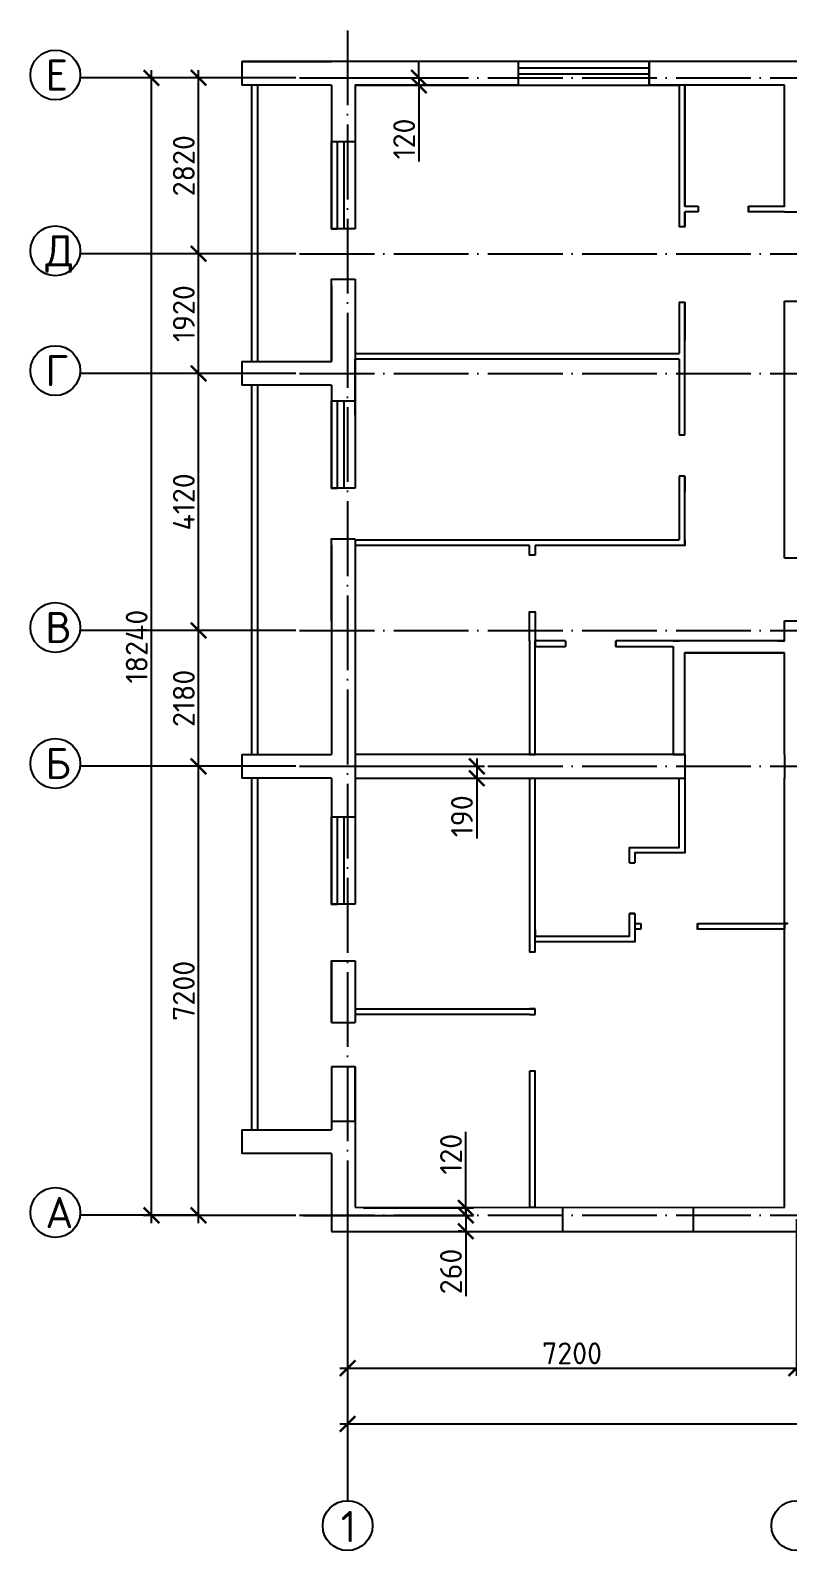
# Paper-space layout 'Лист2' of a CAD drawing. Header units: millimetres. Extents: x 96 to 513, y 81 to 867.
# Drawn here: x 112.5 to 233.9, y 80.8 to 324.6 of the extents above; entities that cross this region are included whole.
import ezdxf

# ---------------------------------------------------------------- set-up
doc = ezdxf.new("R2010")
doc.units = ezdxf.units.MM
doc.header["$LTSCALE"] = 0.5
doc.linetypes.add('ACAD_ISO04W100', pattern=[30, 24, -3, 0, -3])
doc.layers.add('оси', color=7, linetype='ACAD_ISO04W100')
doc.layers.add('размеры', color=7, linetype='Continuous')
doc.layers.add('построения', color=6, linetype='Continuous', lineweight=25)
doc.layers.add('ТОНКИЕе', color=7, linetype='Continuous', lineweight=25)
doc.styles.add('Наклонный', font='isocpeur.ttf', dxfattribs={"height": 3.5})
doc.dimstyles.new('СТРОИТЕЛЬНЫЙ', dxfattribs={"dimtxt": 3.5, "dimasz": 2.5, "dimexe": 1.25, "dimexo": 0.625, "dimtad": 1, "dimdec": 0, "dimlfac": 100, "dimdsep": 46, "dimtxsty": 'Наклонный', "dimblk1": 'ARCHTICK', "dimblk2": 'ARCHTICK', "dimsah": 1, "dimcen": 0, "dimdle": 1.25, "dimadec": 0, "dimazin": 0, "dimtfac": 0.75, "dimtdec": 0, "dimtmove": 0, "dimatfit": 3, "dimldrblk": 'ARCHTICK', "dimfxl": 1, "dimtolj": 1, "dimtzin": 0, "dimarcsym": 0})

# ---------------------------------------------------------------- blocks, each defined once
blk = doc.blocks.new('_ArchTick')
at = {"color": 0, "linetype": 'ByBlock', "const_width": 0.15}
blk.add_lwpolyline([(-0.5, -0.5), (0.5, 0.5)], dxfattribs=at)
blk = doc.blocks.new('*D689')
at = {"layer": 'Defpoints', "color": 0, "transparency": 16777216}
for p in [(163.35, 135.86), (235.35, 134.56), (235.35, 110.05)]:
    blk.add_point(p, dxfattribs=at)
at = {"layer": 'размеры', "color": 0, "lineweight": -2, "transparency": 16777216}
for p, q in [((163.35, 135.24), (163.35, 108.8)), ((235.35, 133.94), (235.35, 108.8)), ((162.1, 110.05), (236.6, 110.05))]:
    blk.add_line(p, q, dxfattribs=at)
at = {"layer": 'размеры', "color": 0, "lineweight": -2, "transparency": 16777216, "xscale": 2.5, "yscale": 2.5, "zscale": 2.5, "rotation": 180}
blk.add_blockref('_ArchTick', (163.35, 110.05), dxfattribs=at)
at = {"layer": 'размеры', "color": 0, "lineweight": -2, "transparency": 16777216, "xscale": 2.5, "yscale": 2.5, "zscale": 2.5}
blk.add_blockref('_ArchTick', (235.35, 110.05), dxfattribs=at)
at = {"layer": 'размеры', "color": 0, "transparency": 16777216, "insert": (199.35, 112.43), "char_height": 3.5, "attachment_point": 5, "style": 'Наклонный'}
blk.add_mtext('\\A1;7200', dxfattribs=at)
blk = doc.blocks.new('*D693')
at = {"layer": 'Defpoints', "color": 0, "transparency": 16777216}
for p in [(139.44, 206.56), (155.65, 206.56), (155.65, 134.56)]:
    blk.add_point(p, dxfattribs=at)
at = {"layer": 'размеры', "color": 0, "lineweight": -2, "transparency": 16777216}
for p, q in [((139.44, 133.31), (139.44, 207.81)), ((155.03, 206.56), (138.19, 206.56)), ((155.03, 134.56), (138.19, 134.56))]:
    blk.add_line(p, q, dxfattribs=at)
at = {"layer": 'размеры', "color": 0, "lineweight": -2, "transparency": 16777216, "xscale": 2.5, "yscale": 2.5, "zscale": 2.5}
for p, rotation in [((139.44, 206.56), 90), ((139.44, 134.56), 270)]:
    blk.add_blockref('_ArchTick', p, dxfattribs=dict(at, rotation=rotation))
at = {"layer": 'размеры', "color": 0, "transparency": 16777216, "insert": (137.07, 170.56), "char_height": 3.5, "attachment_point": 5, "rotation": 90, "style": 'Наклонный'}
blk.add_mtext('\\A1;7200', dxfattribs=at)
blk = doc.blocks.new('*D694')
at = {"layer": 'Defpoints', "color": 0, "transparency": 16777216}
for p in [(139.44, 228.36), (155.65, 228.36), (155.65, 206.56)]:
    blk.add_point(p, dxfattribs=at)
at = {"layer": 'размеры', "color": 0, "lineweight": -2, "transparency": 16777216}
for p, q in [((139.44, 205.31), (139.44, 229.61)), ((155.03, 228.36), (138.19, 228.36)), ((155.03, 206.56), (138.19, 206.56))]:
    blk.add_line(p, q, dxfattribs=at)
at = {"layer": 'размеры', "color": 0, "lineweight": -2, "transparency": 16777216, "xscale": 2.5, "yscale": 2.5, "zscale": 2.5}
for p, rotation in [((139.44, 228.36), 90), ((139.44, 206.56), 270)]:
    blk.add_blockref('_ArchTick', p, dxfattribs=dict(at, rotation=rotation))
at = {"layer": 'размеры', "color": 0, "transparency": 16777216, "insert": (137.07, 217.46), "char_height": 3.5, "attachment_point": 5, "rotation": 90, "style": 'Наклонный'}
blk.add_mtext('\\A1;2180', dxfattribs=at)
blk = doc.blocks.new('*D677')
at = {"layer": 'Defpoints', "color": 0, "transparency": 16777216}
for p in [(139.44, 269.56), (155.65, 269.56), (155.65, 228.36)]:
    blk.add_point(p, dxfattribs=at)
at = {"layer": 'размеры', "color": 0, "lineweight": -2, "transparency": 16777216}
for p, q in [((139.44, 227.11), (139.44, 270.81)), ((155.03, 269.56), (138.19, 269.56)), ((155.03, 228.36), (138.19, 228.36))]:
    blk.add_line(p, q, dxfattribs=at)
at = {"layer": 'размеры', "color": 0, "lineweight": -2, "transparency": 16777216, "xscale": 2.5, "yscale": 2.5, "zscale": 2.5}
for p, rotation in [((139.44, 269.56), 90), ((139.44, 228.36), 270)]:
    blk.add_blockref('_ArchTick', p, dxfattribs=dict(at, rotation=rotation))
at = {"layer": 'размеры', "color": 0, "transparency": 16777216, "insert": (137.07, 248.96), "char_height": 3.5, "attachment_point": 5, "rotation": 90, "style": 'Наклонный'}
blk.add_mtext('\\A1;4120', dxfattribs=at)
blk = doc.blocks.new('*D678')
at = {"layer": 'Defpoints', "color": 0, "transparency": 16777216}
for p in [(139.44, 288.76), (155.65, 288.76), (155.65, 269.56)]:
    blk.add_point(p, dxfattribs=at)
at = {"layer": 'размеры', "color": 0, "lineweight": -2, "transparency": 16777216}
for p, q in [((155.03, 288.76), (138.19, 288.76)), ((139.44, 268.31), (139.44, 290.01)), ((155.03, 269.56), (138.19, 269.56))]:
    blk.add_line(p, q, dxfattribs=at)
at = {"layer": 'размеры', "color": 0, "lineweight": -2, "transparency": 16777216, "xscale": 2.5, "yscale": 2.5, "zscale": 2.5}
for p, rotation in [((139.44, 288.76), 90), ((139.44, 269.56), 270)]:
    blk.add_blockref('_ArchTick', p, dxfattribs=dict(at, rotation=rotation))
at = {"layer": 'размеры', "color": 0, "transparency": 16777216, "insert": (137.07, 279.16), "char_height": 3.5, "attachment_point": 5, "rotation": 90, "style": 'Наклонный'}
blk.add_mtext('\\A1;1920', dxfattribs=at)
blk = doc.blocks.new('*D679')
at = {"layer": 'Defpoints', "color": 0, "transparency": 16777216}
for p in [(139.44, 316.96), (155.65, 316.96), (155.65, 288.76)]:
    blk.add_point(p, dxfattribs=at)
at = {"layer": 'размеры', "color": 0, "lineweight": -2, "transparency": 16777216}
for p, q in [((155.03, 316.96), (138.19, 316.96)), ((139.44, 287.51), (139.44, 318.21)), ((155.03, 288.76), (138.19, 288.76))]:
    blk.add_line(p, q, dxfattribs=at)
at = {"layer": 'размеры', "color": 0, "lineweight": -2, "transparency": 16777216, "xscale": 2.5, "yscale": 2.5, "zscale": 2.5}
for p, rotation in [((139.44, 316.96), 90), ((139.44, 288.76), 270)]:
    blk.add_blockref('_ArchTick', p, dxfattribs=dict(at, rotation=rotation))
at = {"layer": 'размеры', "color": 0, "transparency": 16777216, "insert": (137.07, 302.86), "char_height": 3.5, "attachment_point": 5, "rotation": 90, "style": 'Наклонный'}
blk.add_mtext('\\A1;2820', dxfattribs=at)
blk = doc.blocks.new('*D680')
at = {"layer": 'Defpoints', "color": 0, "transparency": 16777216}
for p in [(155.65, 316.96), (164.55, 315.76), (174.79, 315.76)]:
    blk.add_point(p, dxfattribs=at)
at = {"layer": 'размеры', "color": 0, "lineweight": -2, "transparency": 16777216}
for p, q in [((174.79, 316.96), (174.79, 319.46)), ((156.28, 316.96), (176.04, 316.96)), ((174.79, 316.96), (174.79, 315.76)), ((165.17, 315.76), (176.04, 315.76)), ((174.79, 315.76), (174.79, 303.56))]:
    blk.add_line(p, q, dxfattribs=at)
at = {"layer": 'размеры', "color": 0, "lineweight": -2, "transparency": 16777216, "xscale": 2.5, "yscale": 2.5, "zscale": 2.5}
for p, rotation in [((174.79, 316.96), 270), ((174.79, 315.76), 90)]:
    blk.add_blockref('_ArchTick', p, dxfattribs=dict(at, rotation=rotation))
at = {"layer": 'размеры', "color": 0, "transparency": 16777216, "insert": (172.42, 307.16), "char_height": 3.5, "attachment_point": 5, "rotation": 90, "style": 'Наклонный'}
blk.add_mtext('\\A1;120', dxfattribs=at)
blk = doc.blocks.new('*D685')
at = {"layer": 'Defpoints', "color": 0, "transparency": 16777216}
for p in [(155.65, 134.56), (165.27, 135.76), (182.31, 135.76)]:
    blk.add_point(p, dxfattribs=at)
at = {"layer": 'размеры', "color": 0, "lineweight": -2, "transparency": 16777216}
for p, q in [((182.31, 135.76), (182.31, 147.96)), ((156.28, 134.56), (183.56, 134.56)), ((165.89, 135.76), (183.56, 135.76)), ((182.31, 134.56), (182.31, 135.76)), ((182.31, 134.56), (182.31, 132.06))]:
    blk.add_line(p, q, dxfattribs=at)
at = {"layer": 'размеры', "color": 0, "lineweight": -2, "transparency": 16777216, "xscale": 2.5, "yscale": 2.5, "zscale": 2.5}
for p, rotation in [((182.31, 135.76), 270), ((182.31, 134.56), 90)]:
    blk.add_blockref('_ArchTick', p, dxfattribs=dict(at, rotation=rotation))
at = {"layer": 'размеры', "color": 0, "transparency": 16777216, "insert": (179.93, 144.36), "char_height": 3.5, "attachment_point": 5, "rotation": 90, "style": 'Наклонный'}
blk.add_mtext('\\A1;120', dxfattribs=at)
blk = doc.blocks.new('*D673')
at = {"layer": 'Defpoints', "color": 0, "transparency": 16777216}
for p in [(182.31, 134.56), (182.31, 132.01), (182.31, 132.01)]:
    blk.add_point(p, dxfattribs=at)
at = {"layer": 'размеры', "color": 0, "lineweight": -2, "transparency": 16777216}
for p, q in [((181.68, 134.56), (181.06, 134.56)), ((182.31, 135.81), (182.31, 132.01)), ((181.68, 132.01), (181.06, 132.01)), ((182.31, 132.01), (182.31, 121.61))]:
    blk.add_line(p, q, dxfattribs=at)
at = {"layer": 'размеры', "color": 0, "lineweight": -2, "transparency": 16777216, "xscale": 2.5, "yscale": 2.5, "zscale": 2.5}
for p, rotation in [((182.31, 134.56), 90), ((182.31, 132.01), 270)]:
    blk.add_blockref('_ArchTick', p, dxfattribs=dict(at, rotation=rotation))
at = {"layer": 'размеры', "color": 0, "transparency": 16777216, "insert": (179.93, 125.56), "char_height": 3.5, "attachment_point": 5, "rotation": 90, "style": 'Наклонный'}
blk.add_mtext('\\A1;260', dxfattribs=at)
blk = doc.blocks.new('*D686')
at = {"layer": 'Defpoints', "color": 0, "transparency": 16777216}
for p in [(155.65, 206.56), (164.55, 204.66), (184.07, 204.66)]:
    blk.add_point(p, dxfattribs=at)
at = {"layer": 'размеры', "color": 0, "lineweight": -2, "transparency": 16777216}
for p, q in [((184.07, 207.81), (184.07, 204.66)), ((156.28, 206.56), (185.32, 206.56)), ((165.17, 204.66), (185.32, 204.66)), ((184.07, 204.66), (184.07, 194.96))]:
    blk.add_line(p, q, dxfattribs=at)
at = {"layer": 'размеры', "color": 0, "lineweight": -2, "transparency": 16777216, "xscale": 2.5, "yscale": 2.5, "zscale": 2.5}
for p, rotation in [((184.07, 206.56), 90), ((184.07, 204.66), 270)]:
    blk.add_blockref('_ArchTick', p, dxfattribs=dict(at, rotation=rotation))
at = {"layer": 'размеры', "color": 0, "transparency": 16777216, "insert": (181.69, 198.56), "char_height": 3.5, "attachment_point": 5, "rotation": 90, "style": 'Наклонный'}
blk.add_mtext('\\A1;190', dxfattribs=at)
blk = doc.blocks.new('*D688')
at = {"layer": 'Defpoints', "color": 0, "transparency": 16777216}
for p in [(163.35, 110.05), (431.65, 110.08), (431.65, 101.12)]:
    blk.add_point(p, dxfattribs=at)
at = {"layer": 'размеры', "color": 0, "lineweight": -2, "transparency": 16777216}
for p, q in [((163.35, 109.43), (163.35, 99.87)), ((431.65, 109.45), (431.65, 99.87)), ((162.1, 101.12), (432.9, 101.12))]:
    blk.add_line(p, q, dxfattribs=at)
at = {"layer": 'размеры', "color": 0, "lineweight": -2, "transparency": 16777216, "xscale": 2.5, "yscale": 2.5, "zscale": 2.5, "rotation": 180}
blk.add_blockref('_ArchTick', (163.35, 101.12), dxfattribs=at)
at = {"layer": 'размеры', "color": 0, "lineweight": -2, "transparency": 16777216, "xscale": 2.5, "yscale": 2.5, "zscale": 2.5}
blk.add_blockref('_ArchTick', (431.65, 101.12), dxfattribs=at)
at = {"layer": 'размеры', "color": 0, "transparency": 16777216, "insert": (297.5, 103.49), "char_height": 3.5, "attachment_point": 5, "style": 'Наклонный'}
blk.add_mtext('\\A1;26830', dxfattribs=at)
blk = doc.blocks.new('*D675')
at = {"layer": 'Defpoints', "color": 0, "transparency": 16777216}
for p in [(131.88, 316.96), (139.44, 316.96), (139.44, 134.56)]:
    blk.add_point(p, dxfattribs=at)
at = {"layer": 'размеры', "color": 0, "lineweight": -2, "transparency": 16777216}
for p, q in [((138.82, 316.96), (130.63, 316.96)), ((131.88, 133.31), (131.88, 318.21)), ((138.82, 134.56), (130.63, 134.56))]:
    blk.add_line(p, q, dxfattribs=at)
at = {"layer": 'размеры', "color": 0, "lineweight": -2, "transparency": 16777216, "xscale": 2.5, "yscale": 2.5, "zscale": 2.5}
for p, rotation in [((131.88, 316.96), 90), ((131.88, 134.56), 270)]:
    blk.add_blockref('_ArchTick', p, dxfattribs=dict(at, rotation=rotation))
at = {"layer": 'размеры', "color": 0, "transparency": 16777216, "insert": (129.51, 225.76), "char_height": 3.5, "attachment_point": 5, "rotation": 90, "style": 'Наклонный'}
blk.add_mtext('\\A1;18240', dxfattribs=at)

psp = doc.layouts.new('Лист2')

# ---------------------------------------------------------------- linework, layer by layer
at = {"layer": 'оси', "color": 0}
for points in [[(163.349, 324.564), (163.349, 134.564)], [(155.652, 316.964), (313.91, 316.964)], [(155.652, 288.764), (313.516, 288.764)], [(155.652, 269.564), (446.288, 269.564)], [(155.652, 228.364), (446.288, 228.364)], [(155.652, 206.564), (446.288, 206.564)], [(155.652, 134.564), (446.288, 134.564)]]:
    psp.add_lwpolyline(points, dxfattribs=at)
at = {"layer": 'построения', "color": 0}
for points in [[(310.649, 272.164), (310.649, 315.664), (310.649, 319.564), (164.649, 319.564), (160.749, 319.564)], [(160.749, 315.764), (160.749, 292.752)], [(190.701, 315.764), (164.549, 315.764), (164.549, 315.764), (164.549, 292.752)], [(233.449, 315.764), (211.701, 315.764)], [(233.449, 296.364), (233.449, 315.764), (233.449, 315.764)], [(160.749, 283.652), (160.749, 271.452)], [(164.549, 283.652), (164.549, 251.152)], [(233.449, 239.964), (233.449, 281.164)], [(160.749, 267.652), (160.749, 251.152)], [(160.749, 242.052), (160.749, 208.464)], [(164.549, 242.864), (164.549, 184.466)], [(233.449, 226.664), (233.449, 229.864)], [(233.449, 208.464), (233.449, 224.764)], [(217.449, 208.464), (164.549, 208.464)], [(164.549, 206.564), (164.549, 204.664), (217.449, 204.664)], [(160.749, 204.664), (160.749, 184.466)], [(233.449, 135.838), (233.449, 204.664)], [(160.749, 175.366), (160.749, 165.462)], [(164.549, 175.366), (164.549, 165.462)], [(160.749, 158.362), (160.749, 148.264)], [(164.549, 158.362), (164.549, 135.864)], [(160.749, 144.464), (160.749, 131.964)], [(163.349, 135.864), (163.349, 131.964), (241.449, 131.964)], [(160.749, 131.964), (163.349, 131.964)]]:
    psp.add_lwpolyline(points, dxfattribs=at)
at = {"layer": 'ТОНКИЕе', "color": 0}
for points in [[(160.749, 315.764), (146.449, 315.764), (146.449, 319.564), (160.749, 319.564)], [(235.349, 319.564), (146.449, 319.564)], [(190.701, 319.564), (190.701, 315.764)], [(190.701, 319.564), (190.701, 318.564), (211.701, 318.564), (211.701, 318.564), (211.701, 317.564), (190.701, 317.564)], [(139.445, 316.964), (120.434, 316.964)], [(146.449, 271.452), (148.949, 271.452), (148.949, 315.764), (147.949, 315.764), (147.949, 271.452)], [(164.549, 315.764), (190.701, 315.764)], [(164.549, 315.764), (164.549, 292.752)], [(190.701, 315.764), (211.701, 315.764)], [(211.701, 315.764), (216.549, 315.764), (216.549, 293.067)], [(217.449, 296.364), (217.449, 315.764)], [(217.449, 315.764), (217.449, 296.364), (219.564, 296.364)], [(164.549, 292.752), (160.749, 292.752), (160.749, 292.752), (160.749, 306.752), (164.549, 306.752)], [(160.749, 292.752), (161.749, 292.752), (161.749, 306.752), (162.749, 306.752), (162.749, 292.752)], [(217.449, 295.464), (217.449, 293.067), (216.549, 293.067)], [(217.449, 293.067), (217.449, 295.464)], [(219.564, 295.464), (217.449, 295.464)], [(219.564, 296.364), (219.564, 295.464)], [(227.664, 296.364), (233.449, 296.364), (233.449, 296.364)], [(233.449, 295.464), (227.664, 295.464)], [(233.449, 295.464), (237.249, 295.464)], [(139.445, 288.764), (120.434, 288.764)], [(160.749, 271.452), (160.749, 284.652), (164.549, 284.652)], [(164.549, 284.652), (164.549, 272.764), (216.549, 272.764)], [(216.54, 280.967), (217.449, 280.967)], [(216.549, 280.967), (216.549, 272.764)], [(217.449, 259.703), (217.449, 280.967)], [(217.449, 280.967), (217.449, 274.864)], [(233.449, 281.164), (237.249, 281.164), (237.249, 281.164), (237.249, 239.964), (233.449, 239.964)], [(160.749, 267.652), (146.449, 267.652), (146.449, 271.452), (160.749, 271.452)], [(216.549, 271.864), (164.549, 271.864)], [(164.549, 271.864), (164.549, 262.864), (164.549, 271.864), (164.549, 251.152)], [(216.549, 271.864), (216.549, 259.703)], [(139.445, 269.564), (120.434, 269.564)], [(146.449, 208.464), (148.949, 208.464), (148.949, 267.652), (147.949, 267.652), (147.949, 208.464)], [(164.549, 251.152), (160.749, 251.152), (160.749, 251.152), (160.749, 265.152), (164.549, 265.152)], [(160.749, 251.152), (161.749, 251.152), (161.749, 265.152), (162.749, 265.152), (162.749, 251.152)], [(216.549, 259.703), (217.449, 259.703)], [(216.549, 253.06), (216.549, 242.864)], [(217.449, 253.06), (216.549, 253.06)], [(217.449, 241.964), (217.449, 253.06)], [(160.749, 229.852), (160.749, 243.052), (164.549, 243.052)], [(164.549, 242.864), (216.549, 242.864)], [(192.549, 241.964), (164.549, 241.964)], [(193.449, 240.429), (192.549, 240.429), (192.549, 241.964)], [(217.449, 242.864), (217.449, 242.864), (217.449, 242.864), (217.449, 241.964), (193.449, 241.964)], [(193.449, 241.964), (193.449, 240.429)], [(192.549, 226.664), (192.549, 231.329), (193.449, 231.329), (193.449, 226.664)], [(233.449, 229.864), (237.249, 229.864)], [(139.445, 228.364), (120.434, 228.364)], [(192.549, 226.664), (192.549, 208.464), (192.549, 208.464), (193.449, 208.464), (193.449, 226.664), (193.449, 225.764), (198.304, 225.764)], [(198.304, 226.664), (193.449, 226.664)], [(198.304, 226.664), (198.304, 225.764)], [(215.549, 226.664), (206.404, 226.664)], [(206.404, 225.764), (215.549, 225.764)], [(233.449, 226.664), (232.334, 226.664), (233.449, 226.664), (215.549, 226.664)], [(215.549, 226.664), (216.549, 226.664)], [(217.449, 226.664), (215.549, 226.664)], [(215.549, 225.764), (215.549, 208.464), (217.449, 208.464), (217.449, 204.664)], [(216.549, 208.464), (216.549, 208.464), (217.449, 208.464), (217.449, 224.764)], [(160.749, 204.664), (146.449, 204.664), (146.449, 208.464), (160.749, 208.464)], [(233.449, 208.464), (233.449, 204.664)], [(139.445, 206.564), (120.434, 206.564)], [(146.449, 148.264), (148.949, 148.264), (148.949, 204.664), (147.949, 204.664), (147.949, 148.264)], [(164.549, 204.664), (164.549, 184.466)], [(192.549, 204.664), (192.549, 176.764)], [(193.449, 176.764), (193.449, 204.664)], [(208.549, 191.077), (208.549, 193.564), (208.549, 193.564), (216.549, 193.564), (216.549, 195.564), (216.549, 204.664)], [(217.449, 204.664), (217.449, 192.664), (209.449, 192.664), (209.449, 191.077)], [(164.549, 184.466), (160.749, 184.466), (160.749, 184.466), (160.749, 198.466), (164.549, 198.466)], [(160.749, 184.466), (161.749, 184.466), (161.749, 198.466), (162.749, 198.466), (162.749, 184.466)], [(208.549, 191.077), (209.449, 191.077)], [(209.449, 182.977), (209.449, 178.41), (193.449, 178.41), (193.449, 180.41), (193.449, 179.31), (208.549, 179.31), (208.549, 181.31), (208.549, 182.977)], [(209.449, 182.977), (208.549, 182.977)], [(208.549, 182.977), (209.449, 182.977)], [(209.449, 181.373), (210.37, 181.373)], [(210.37, 180.473), (209.449, 180.473)], [(210.37, 181.373), (210.37, 180.473)], [(219.47, 181.373), (233.904, 181.373), (233.449, 181.373), (233.449, 180.473), (219.47, 180.473)], [(193.449, 176.764), (192.549, 176.764)], [(160.749, 165.462), (160.749, 175.366), (164.549, 175.366)], [(164.549, 175.366), (164.549, 167.664), (193.449, 167.664)], [(192.549, 166.764), (164.549, 166.764)], [(193.449, 167.664), (192.549, 167.664)], [(192.549, 166.764), (193.449, 166.764)], [(193.449, 166.764), (193.449, 167.664)], [(160.749, 165.462), (164.549, 165.462)], [(160.749, 149.662), (164.549, 149.662), (164.549, 149.662), (164.549, 158.362), (160.749, 158.362)], [(192.549, 157.664), (192.549, 135.854), (192.549, 135.854), (193.449, 135.854), (193.449, 157.664)], [(193.508, 157.664), (192.549, 157.664)], [(160.749, 144.464), (146.449, 144.464), (146.449, 148.264), (160.749, 148.264)], [(139.445, 134.564), (120.434, 134.564)], [(164.549, 135.864), (233.449, 135.838)], [(197.824, 135.852), (197.824, 131.964), (197.824, 131.964), (218.824, 131.964), (218.824, 135.844)], [(163.349, 110.05), (163.349, 88.868)]]:
    psp.add_lwpolyline(points, dxfattribs=at)
for points in [[(211.701, 319.564), (211.701, 315.764)], [(227.664, 296.364), (227.664, 295.464)], [(217.449, 253.06), (217.449, 250.603)], [(206.404, 226.664), (206.404, 225.764)], [(233.449, 224.764), (217.449, 224.764)], [(219.47, 181.373), (219.47, 180.473)]]:
    psp.add_lwpolyline(points, close=True, dxfattribs=at)
for centre in [(116.459, 317.411), (116.459, 289.211), (116.459, 270.011), (116.459, 228.811), (116.459, 207.011), (116.459, 135.011), (163.349, 84.803), (235.349, 84.803)]:
    psp.add_circle(centre, 4, dxfattribs=at)

# ---------------------------------------------------------------- texts
at = {"layer": 'ТОНКИЕе', "color": 0, "char_height": 5, "attachment_point": 1, "style": 'Наклонный'}
for s, insert in [('Е', (114.859, 319.914)), ('Д', (114.859, 291.714)), ('Г', (114.859, 272.514)), ('В', (114.859, 231.314)), ('Б', (114.859, 209.514)), ('А', (114.859, 137.514)), ('1', (162.237, 87.167))]:
    psp.add_mtext_dynamic_manual_height_columns(s, width=1.68113, gutter_width=35, heights=[0], dxfattribs=dict(at, insert=insert))

# ---------------------------------------------------------------- dimensions: what is measured, and where the dimension line sits
at = {"layer": 'размеры', "color": 0}
for base, p1, p2, picture, middle in [((174.791, 315.764), (155.652, 316.964), (164.549, 315.764), '*D680', (172.416, 307.164)), ((184.067, 204.664), (155.652, 206.564), (164.549, 204.664), '*D686', (181.692, 198.564)), ((182.308, 135.764), (155.652, 134.564), (165.267, 135.764), '*D685', (179.933, 144.364))]:
    dim = psp.add_linear_dim(base=base, p1=p1, p2=p2, angle=90, dimstyle='СТРОИТЕЛЬНЫЙ', dxfattribs=at)
    dim.commit()
    dim.dimension.update_dxf_attribs({"geometry": picture, "text_midpoint": middle})
dim = psp.add_aligned_dim(p1=(139.445, 134.564), p2=(139.445, 316.964), distance=7.564, dimstyle='СТРОИТЕЛЬНЫЙ', dxfattribs=at)
dim.commit()
dim.dimension.update_dxf_attribs({"geometry": '*D675', "text_midpoint": (129.506, 225.764)})
for base, p1, p2, override, picture, middle in [((139.445, 316.964), (155.652, 288.764), (155.652, 316.964), {"dimtxsty": 'Наклонный', "dimtmove": 1}, '*D679', (137.07, 302.864)), ((139.445, 288.764), (155.652, 269.564), (155.652, 288.764), {"dimtxsty": 'Наклонный', "dimtmove": 1}, '*D678', (137.07, 279.164)), ((139.445, 269.564), (155.652, 228.364), (155.652, 269.564), {"dimtxsty": 'Наклонный', "dimtmove": 1}, '*D677', (137.07, 248.964)), ((139.445, 228.364), (155.652, 206.564), (155.652, 228.364), {"dimtxsty": 'Наклонный', "dimtmove": 1}, '*D694', (137.07, 217.464)), ((139.445, 206.564), (155.652, 134.564), (155.652, 206.564), {"dimtxsty": 'Наклонный'}, '*D693', (137.07, 170.564))]:
    dim = psp.add_linear_dim(base=base, p1=p1, p2=p2, angle=90, dimstyle='СТРОИТЕЛЬНЫЙ', override=override, dxfattribs=at)
    dim.commit()
    dim.dimension.update_dxf_attribs({"geometry": picture, "text_midpoint": middle})
dim = psp.add_linear_dim(base=(235.349, 110.05), p1=(163.349, 135.864), p2=(235.349, 134.564), dimstyle='СТРОИТЕЛЬНЫЙ', override={"dimtxsty": 'Наклонный'}, dxfattribs=at)
dim.commit()
dim.dimension.update_dxf_attribs({"geometry": '*D689', "text_midpoint": (199.349, 112.425)})
dim = psp.add_linear_dim(base=(182.308, 132.014), p1=(182.308, 134.564), p2=(182.308, 132.014), angle=90, text='260', dimstyle='СТРОИТЕЛЬНЫЙ', dxfattribs=at)
dim.commit()
dim.dimension.update_dxf_attribs({"geometry": '*D673', "text_midpoint": (179.933, 125.564)})
dim = psp.add_linear_dim(base=(431.649, 101.118), p1=(163.349, 110.05), p2=(431.649, 110.076), dimstyle='СТРОИТЕЛЬНЫЙ', dxfattribs=at)
dim.commit()
dim.dimension.update_dxf_attribs({"geometry": '*D688', "text_midpoint": (297.499, 103.493)})

doc.saveas('drawing.dxf')
